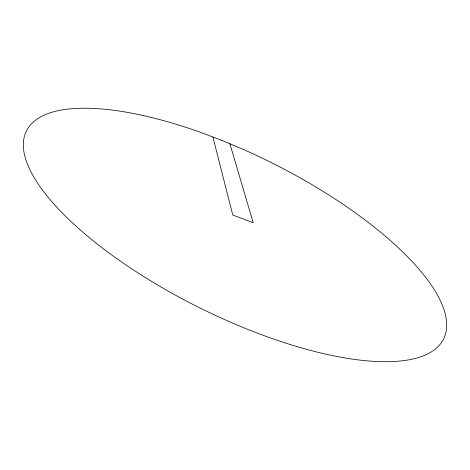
<?xml version="1.0" encoding="UTF-8"?>
<svg xmlns="http://www.w3.org/2000/svg" width="470" height="470" viewBox="0 0 470 470"><rect width="100%" height="100%" fill="white"/><g stroke="black" fill="none" stroke-linecap="round" stroke-linejoin="round"><path stroke-width="0.7" d="M229.9 143.785L253.224 222.733L232.768 215.031L212.898 137.011M221.364 140.195L199.151 131.841A233.073 80.969 26.5 0 0 63.168 213.879A233.073 80.969 26.5 0 0 421.414 356.56A233.073 80.969 26.5 0 0 243.578 149.536L221.364 140.195"/></g></svg>
